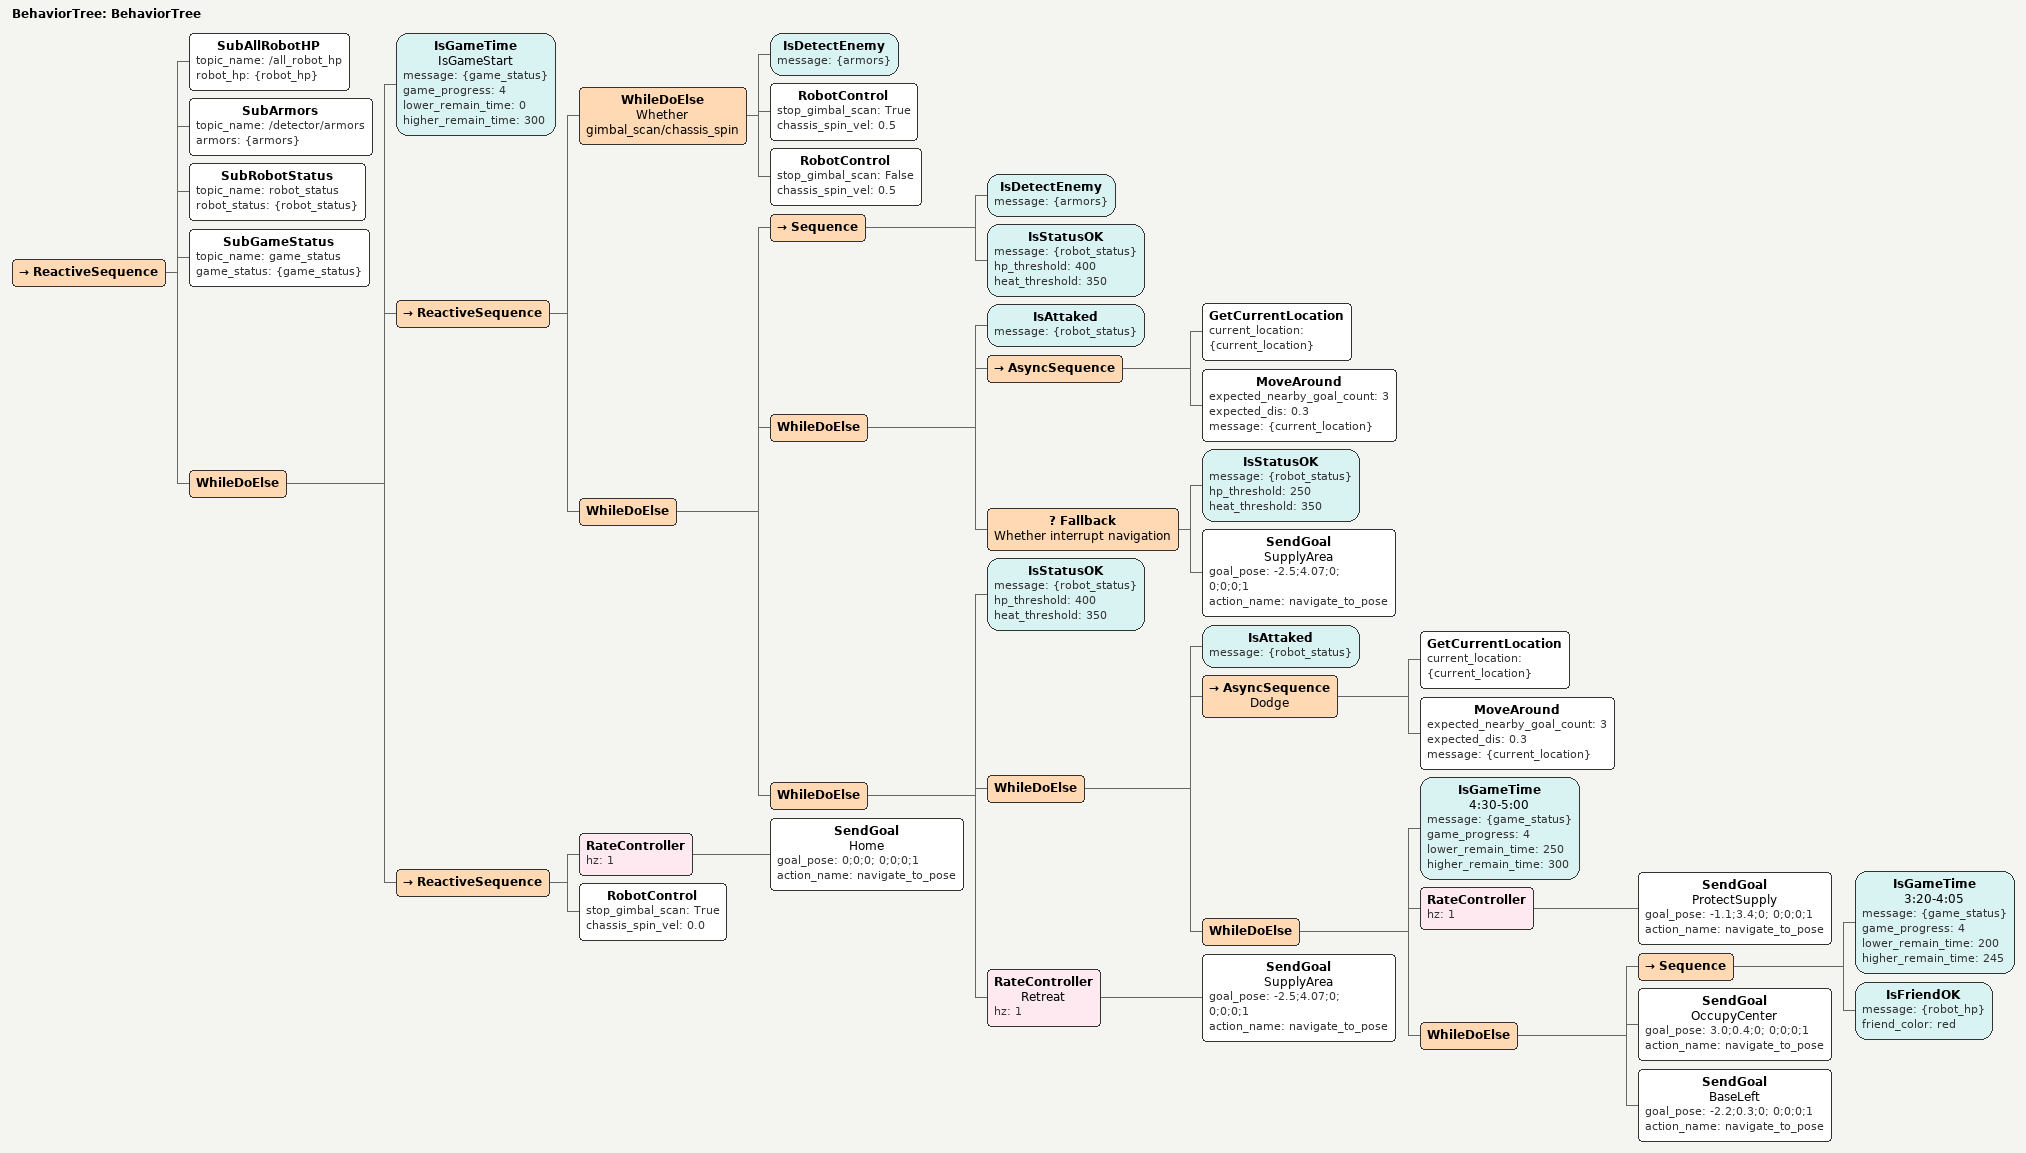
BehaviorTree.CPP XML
<?xml version="1.0" encoding="UTF-8"?>
<root BTCPP_format="4"
      main_tree_to_execute="BehaviorTree">
  <BehaviorTree ID="BehaviorTree">
    <ReactiveSequence>
      <SubAllRobotHP topic_name="/all_robot_hp"
                     robot_hp="{robot_hp}"/>
      <SubArmors topic_name="/detector/armors"
                 armors="{armors}"/>
      <SubRobotStatus topic_name="robot_status"
                      robot_status="{robot_status}"/>
      <SubGameStatus topic_name="game_status"
                     game_status="{game_status}"/>
      <WhileDoElse>
        <IsGameTime name="IsGameStart"
                    message="{game_status}"
                    game_progress="4"
                    lower_remain_time="0"
                    higher_remain_time="300"/>
        <ReactiveSequence>
          <WhileDoElse name="Whether gimbal_scan/chassis_spin">
            <IsDetectEnemy message="{armors}"/>
            <RobotControl stop_gimbal_scan="True"
                          chassis_spin_vel="0.5"/>
            <RobotControl stop_gimbal_scan="False"
                          chassis_spin_vel="0.5"/>
          </WhileDoElse>
          <WhileDoElse>
            <Sequence>
              <IsDetectEnemy message="{armors}"/>
              <IsStatusOK message="{robot_status}"
                          hp_threshold="400"
                          heat_threshold="350"/>
            </Sequence>
            <WhileDoElse>
              <IsAttaked message="{robot_status}"/>
              <AsyncSequence>
                <GetCurrentLocation current_location="{current_location}"/>
                <MoveAround expected_nearby_goal_count="3"
                            expected_dis="0.3"
                            message="{current_location}"/>
              </AsyncSequence>
              <Fallback name="Whether interrupt navigation">
                <IsStatusOK message="{robot_status}"
                            hp_threshold="250"
                            heat_threshold="350"/>
                <SendGoal name="SupplyArea"
                          goal_pose="-2.5;4.07;0; 0;0;0;1"
                          action_name="navigate_to_pose"/>
              </Fallback>
            </WhileDoElse>
            <WhileDoElse>
              <IsStatusOK message="{robot_status}"
                          hp_threshold="400"
                          heat_threshold="350"/>
              <WhileDoElse>
                <IsAttaked message="{robot_status}"/>
                <AsyncSequence name="Dodge">
                  <GetCurrentLocation current_location="{current_location}"/>
                  <MoveAround expected_nearby_goal_count="3"
                              expected_dis="0.3"
                              message="{current_location}"/>
                </AsyncSequence>
                <WhileDoElse>
                  <IsGameTime name="4:30-5:00"
                              message="{game_status}"
                              game_progress="4"
                              lower_remain_time="250"
                              higher_remain_time="300"/>
                  <RateController hz="1">
                    <SendGoal name="ProtectSupply"
                              goal_pose="-1.1;3.4;0; 0;0;0;1"
                              action_name="navigate_to_pose"/>
                  </RateController>
                  <WhileDoElse>
                    <Sequence>
                      <IsGameTime name="3:20-4:05"
                                  message="{game_status}"
                                  game_progress="4"
                                  lower_remain_time="200"
                                  higher_remain_time="245"/>
                      <IsFriendOK message="{robot_hp}"
                                  friend_color="red"/>
                    </Sequence>
                    <SendGoal name="OccupyCenter"
                              goal_pose="3.0;0.4;0; 0;0;0;1"
                              action_name="navigate_to_pose"/>
                    <SendGoal name="BaseLeft"
                              goal_pose="-2.2;0.3;0; 0;0;0;1"
                              action_name="navigate_to_pose"/>
                  </WhileDoElse>
                </WhileDoElse>
              </WhileDoElse>
              <RateController name="Retreat"
                              hz="1">
                <SendGoal name="SupplyArea"
                          goal_pose="-2.5;4.07;0; 0;0;0;1"
                          action_name="navigate_to_pose"/>
              </RateController>
            </WhileDoElse>
          </WhileDoElse>
        </ReactiveSequence>
        <ReactiveSequence>
          <RateController hz="1">
            <SendGoal name="Home"
                      goal_pose="0;0;0; 0;0;0;1"
                      action_name="navigate_to_pose"/>
          </RateController>
          <RobotControl stop_gimbal_scan="True"
                        chassis_spin_vel="0.0"/>
        </ReactiveSequence>
      </WhileDoElse>
    </ReactiveSequence>
  </BehaviorTree>

</root>
